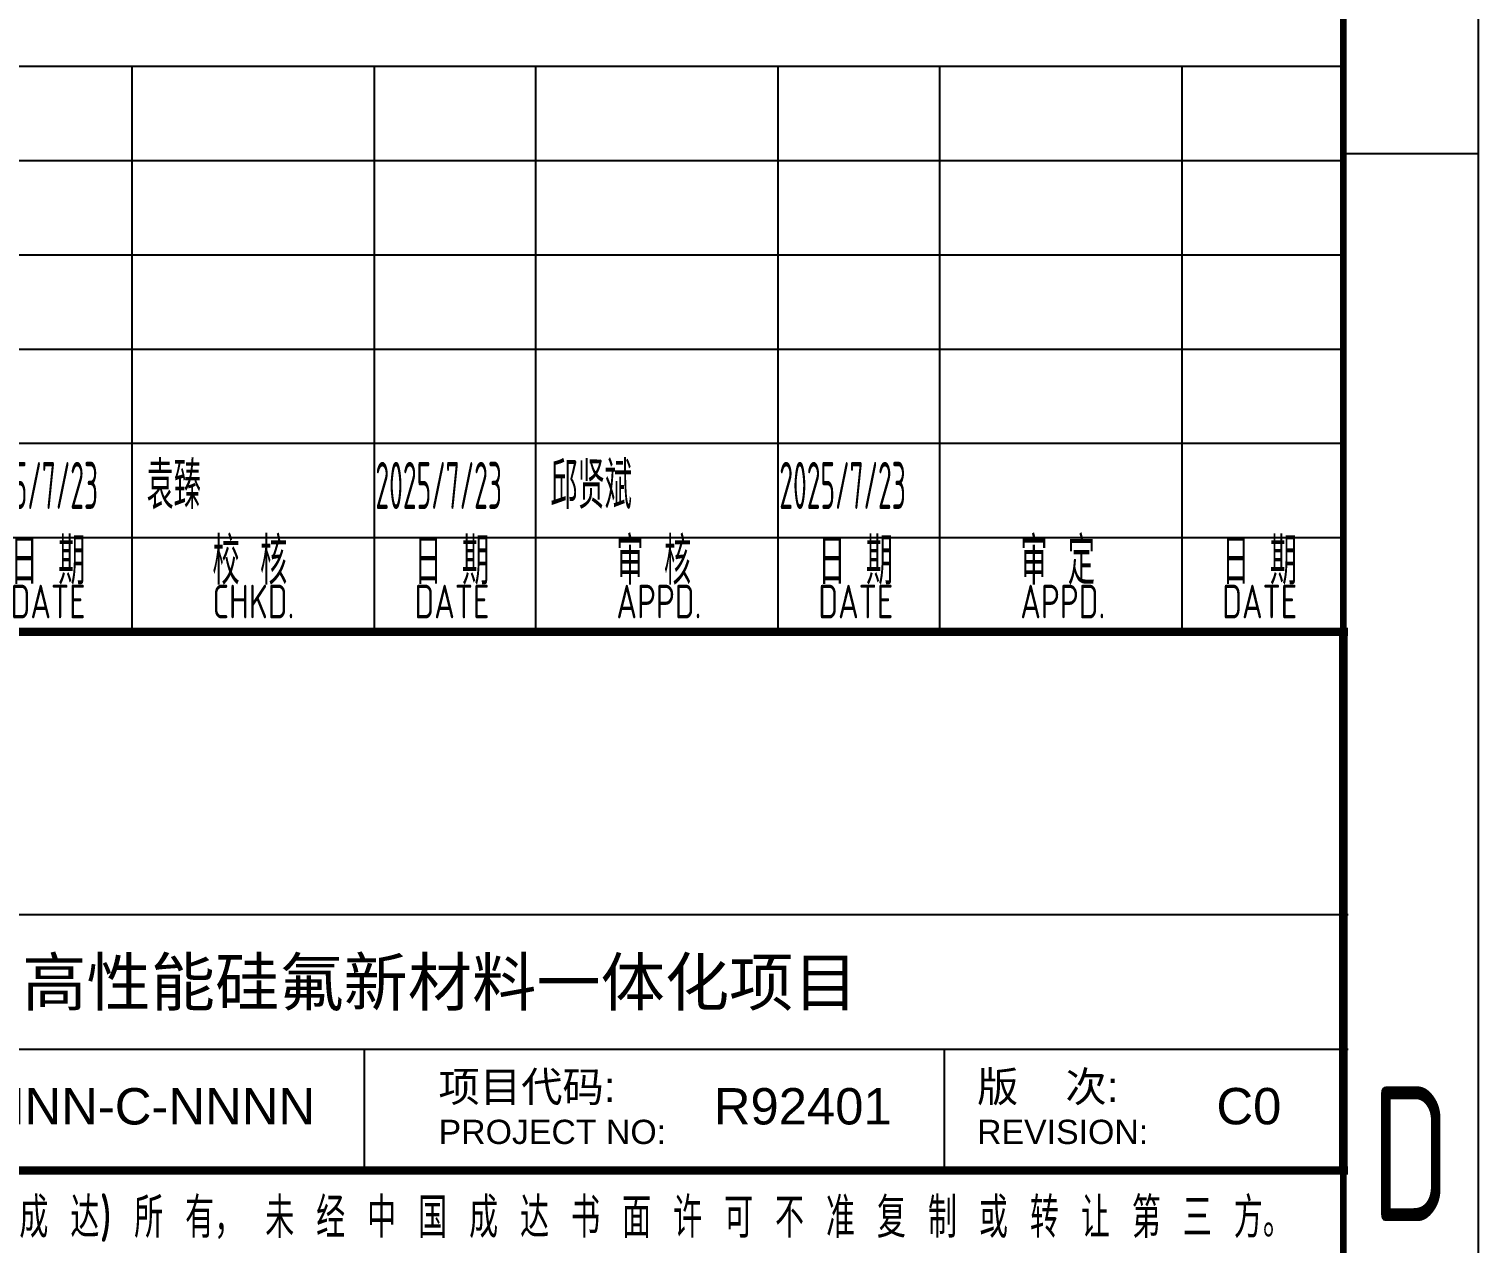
# Model space of a CAD drawing. Extents: x 757 to 8510, y -6585 to 527.
# Drawn here: x 1859.1 to 1966.8, y -804 to -713.9 of the extents above; entities that cross this region are included whole.
import ezdxf
from ezdxf.enums import TextEntityAlignment as Align

# ---------------------------------------------------------------- set-up
doc = ezdxf.new("R2010")
doc.units = 0
doc.header["$MEASUREMENT"] = 0
for name, color, linetype in [('PUB_TITLE', 1, 'CONTINUOUS'), ('SMY00-SMY-010-Drawing-Block', 7, 'CONTINUOUS'), ('SMY00-SMY-010-TBOR', 7, 'CONTINUOUS'), ('图框', 92, 'CONTINUOUS')]:
    doc.layers.add(name, color=color, linetype=linetype)
doc.styles.add('CD-Title Block', font='gbenor.shx', dxfattribs={"width": 0.8, "bigfont": 'gbcbig.shx'})
doc.styles.add('X-INT2-A1$0$STANDARD', font='arial.ttf')

# ---------------------------------------------------------------- blocks, each defined once
blk = doc.blocks.new('A1图框_H')
at = {"layer": '图框', "linetype": 'Continuous'}
blk.add_line((10, 138.5), (0, 138.5), dxfattribs=at)
blk.add_lwpolyline([(-831, 584), (10, 584), (10, -10), (-831, -10)], close=True, dxfattribs=at)
at = {"layer": '图框', "linetype": 'Continuous', "const_width": 0.5}
blk.add_lwpolyline([(-806, 574), (0, 574), (0, 0), (-806, 0)], close=True, dxfattribs=at)
at = {"layer": '图框', "linetype": 'Continuous', "style": 'CD-Title Block', "width": 0.8}
blk.add_text('D', height=10, dxfattribs=at).set_placement((5, 64.25), align=Align.MIDDLE)
blk = doc.blocks.new('Signature')
at = {"layer": '图框', "color": 1, "linetype": 'Continuous', "style": 'CD-Title Block'}
for tag, p, width in [('版次', (5, 2), 0.8), ('说明', (32, 2), 0.8), ('设计', (62, 2), 0.8), ('设计日期', (79, 2), 0.5), ('校核', (92, 2), 0.8), ('校核日期', (109, 2), 0.5), ('审核', (122, 2), 0.8), ('审核日期', (139, 2), 0.5), ('审定', (152, 2), 0.8), ('审定日期', (169, 2), 0.5)]:
    blk.add_attdef(tag, p, '', height=3.5, dxfattribs=dict(at, width=width))
blk = doc.blocks.new('Signature_Block')
at = {"layer": '图框', "linetype": 'Continuous', "lineweight": -3}
for p, q in [((-180, 42), (0, 42)), ((-90, 42), (-90, 0)), ((-72, 42), (-72, 0)), ((-60, 42), (-60, 0)), ((-42, 42), (-42, 0)), ((-30, 42), (-30, 0)), ((-12, 42), (-12, 0)), ((-180, 35), (0, 35)), ((-180, 21), (0, 21)), ((-180, 14), (0, 14)), ((-180, 7), (0, 7))]:
    blk.add_line(p, q, dxfattribs=at)
at = {"layer": '图框', "linetype": 'Continuous'}
blk.add_line((-180, 28), (0, 28), dxfattribs=at)
at = {"layer": '图框', "linetype": 'Continuous', "lineweight": -3, "const_width": 0.5}
for points in [[(0, 0), (0, 42)], [(-180, 0), (0, 0)]]:
    blk.add_lwpolyline(points, dxfattribs=at)
at = {"layer": '图框', "linetype": 'Continuous', "lineweight": -3, "flags": 128}
blk.add_lwpolyline([(0, 0), (0, 42)], dxfattribs=at)
at = {"layer": '图框', "linetype": 'Continuous'}
ref = blk.add_blockref('Signature', (-180.9, 7.12), dxfattribs=at)
ref.add_attrib('设计日期', '2025/7/23', (-101.9, 9.12), dxfattribs={"color": 1, "linetype": 'Continuous', "height": 3.5, "style": 'CD-Title Block', "width": 0.5})
ref.add_attrib('校核', '袁臻', (-88.9, 9.12), dxfattribs={"color": 1, "linetype": 'Continuous', "height": 3.5, "style": 'CD-Title Block', "width": 0.8})
ref.add_attrib('校核日期', '2025/7/23', (-71.9, 9.12), dxfattribs={"color": 1, "linetype": 'Continuous', "height": 3.5, "style": 'CD-Title Block', "width": 0.5})
ref.add_attrib('审核', '邱贤斌', (-58.9, 9.12), dxfattribs={"color": 1, "linetype": 'Continuous', "height": 3.5, "style": 'CD-Title Block', "width": 0.8})
ref.add_attrib('审核日期', '2025/7/23', (-41.9, 9.12), dxfattribs={"color": 1, "linetype": 'Continuous', "height": 3.5, "style": 'CD-Title Block', "width": 0.5})
at = {"layer": '图框', "linetype": 'Continuous', "lineweight": -3, "style": 'CD-Title Block', "width": 0.8}
for s, height, p in [('日 期', 3.5, (-99, 3.5)), ('校 核', 3.5, (-84, 3.5)), ('日 期', 3.5, (-69, 3.5)), ('审 核', 3.5, (-54, 3.5)), ('日 期', 3.5, (-39, 3.5)), ('审 定', 3.5, (-24, 3.5)), ('日 期', 3.5, (-9, 3.5)), ('DATE', 2.5, (-99, 1)), ('CHKD.', 2.5, (-84, 1)), ('DATE', 2.5, (-69, 1)), ('APPD.', 2.5, (-54, 1)), ('DATE', 2.5, (-39, 1)), ('APPD.', 2.5, (-24, 1)), ('DATE', 2.5, (-9, 1))]:
    blk.add_text(s, height=height, dxfattribs=at).set_placement(p)
blk = doc.blocks.new('Title_Block')
at = {"layer": '图框', "linetype": 'Continuous', "lineweight": -3, "const_width": 0.5}
blk.add_lwpolyline([(-180, 63), (0, 63), (0, 0), (-180, 0), (-180, 63)], close=True, dxfattribs=at)
at = {"layer": '图框', "linetype": 'Continuous', "lineweight": -3, "style": 'CD-Title Block'}
blk.add_text('本 文 件 产 权 属 中 国 成 达 工 程 有 限 公 司 (简 称 中 国 成 达) 所 有， 未 经 中 国 成 达 书 面 许 可 不 准 复 制 或 转 让 第 三 方。', height=3, dxfattribs=at).set_placement((-175.04, 58))
blk = doc.blocks.new('图签-榆林化学')
at = {"layer": 'SMY00-SMY-010-Drawing-Block'}
for p, q in [((-180, 19), (0, 19)), ((-180, 9), (0, 9))]:
    blk.add_line(p, q, dxfattribs=at)
at = {"layer": 'SMY00-SMY-010-Drawing-Block', "const_width": 0.63}
for points in [[(0, 40), (-180, 40)], [(-0.35, 40), (-0.35, 0)], [(0, 0), (-180, 0)]]:
    blk.add_lwpolyline(points, dxfattribs=at)
at = {"layer": 'SMY00-SMY-010-TBOR'}
for p, q in [((-73.09, 9), (-73.09, 0)), ((-30, 9), (-30, 0))]:
    blk.add_line(p, q, dxfattribs=at)
at = {"layer": 'SMY00-SMY-010-TBOR', "style": 'X-INT2-A1$0$STANDARD'}
for s, height, p in [('甘肃巨化新材料有限公司高性能硅氟新材料一体化项目', 3.5, (-151, 12.24)), ('项目代码:', 2.25, (-67.56, 5.1)), ('版    次:', 2.25, (-27.56, 5.1)), ('PROJECT NO:', 1.8, (-67.56, 1.97)), ('REVISION:', 1.8, (-27.56, 1.97))]:
    blk.add_text(s, height=height, dxfattribs=at).set_placement(p)
for tag, p in [('ANNNNN-NNNNNNNN-BBNNNN-C-NNNN', (-113.67, 3.43)), ('R92401', (-40.51, 3.42)), ('C0', (-7.37, 3.43))]:
    blk.add_attdef(tag, text='', height=2.7, dxfattribs=at).set_placement(p, align=Align.CENTER)

msp = doc.modelspace()

# ---------------------------------------------------------------- linework, layer by layer
at = {"layer": 'PUB_TITLE', "color": 2}
msp.add_lwpolyline([(1125.75, -277.65), (1966.75, -277.65), (1966.75, -871.65), (1125.75, -871.65)], close=True, dxfattribs=at)
at = {"layer": '图框', "linetype": 'Continuous'}
for p in [(1956.75, -777.68), (1776.57, -798.65)]:
    msp.add_line(p, (1956.75, -798.65), dxfattribs=at)

# ---------------------------------------------------------------- block references
at = {"layer": 'SMY00-SMY-010-Drawing-Block'}
ref = msp.add_blockref('图签-榆林化学', (1957.1, -798.65), dxfattribs=at)
ref.add_attrib('SMY01-100000-000-HQC-A-0005', 'ANNNNN-NNNNNNNN-BBNNNN-C-NNNN', dxfattribs={"layer": 'SMY00-SMY-010-TBOR', "height": 2.7, "style": 'X-INT2-A1$0$STANDARD'}).set_placement((1844.12, -795.23), align=Align.CENTER)
ref.add_attrib('SMY01', 'R92401', dxfattribs={"layer": 'SMY00-SMY-010-TBOR', "height": 2.7, "style": 'X-INT2-A1$0$STANDARD'}).set_placement((1916.59, -795.23), align=Align.CENTER)
ref.add_attrib('R00', 'C0', dxfattribs={"layer": 'SMY00-SMY-010-TBOR', "height": 2.7, "style": 'X-INT2-A1$0$STANDARD'}).set_placement((1949.73, -795.22), align=Align.CENTER)
at = {"layer": '图框', "linetype": 'Continuous'}
for name, p in [('A1图框_H', (1956.75, -861.65)), ('Signature_Block', (1956.75, -758.65)), ('Title_Block', (1956.75, -861.65))]:
    msp.add_blockref(name, p, dxfattribs=at)

doc.saveas('drawing.dxf')
